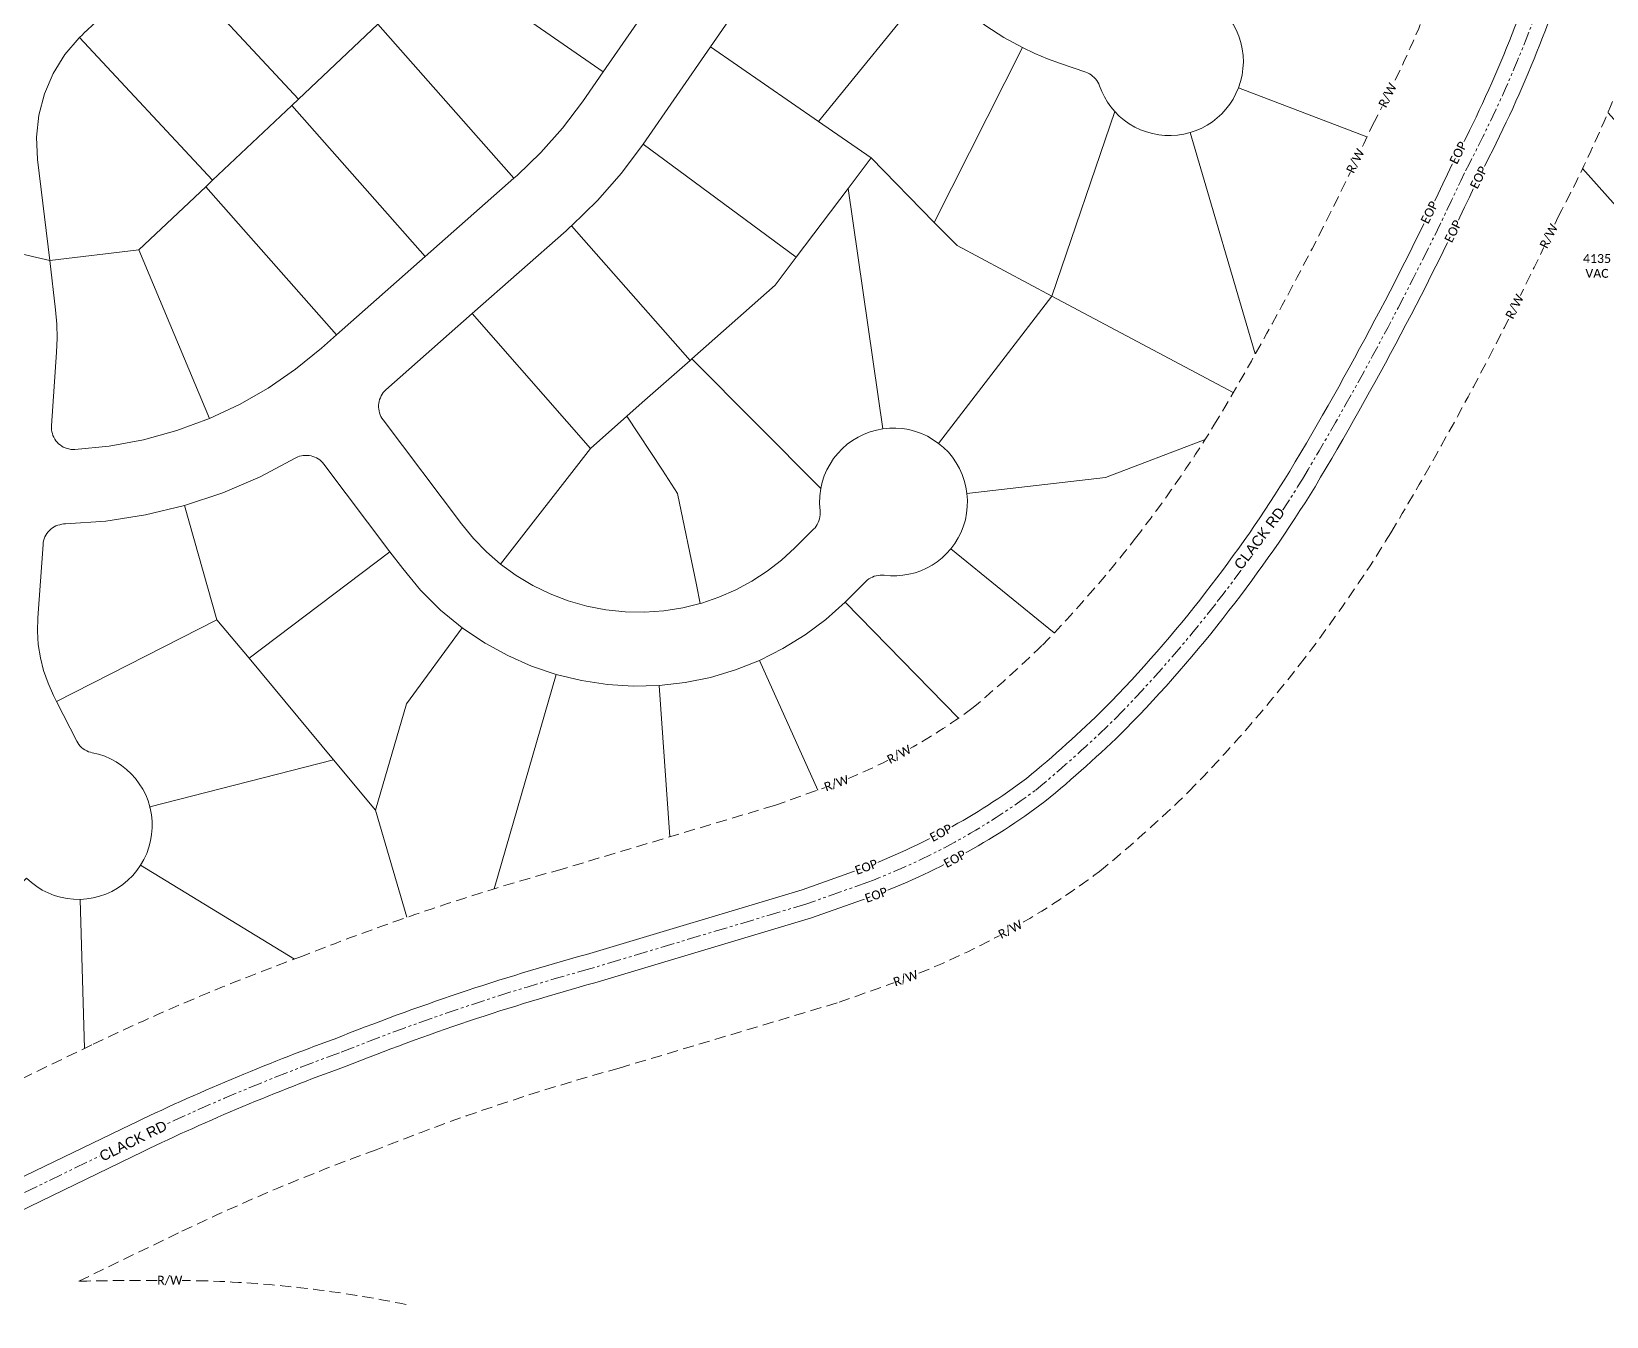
# Model space of a CAD drawing. Header units: inches. Extents: x 2378083 to 2398295, y 1463180 to 1483392.
# Drawn here: x 2388287 to 2389352, y 1469459 to 1470327 of the extents above; entities that cross this region are included whole.
import ezdxf

# ---------------------------------------------------------------- set-up
doc = ezdxf.new("R2010")
doc.units = ezdxf.units.IN
doc.header["$MEASUREMENT"] = 0
doc.linetypes.add('DASHED', pattern=[0.75, 0.5, -0.25])
doc.linetypes.add('PHANTOM2', pattern=[1.25, 0.625, -0.125, 0.125, -0.125, 0.125, -0.125])
for name, color, linetype in [('ADDRESS', 6, 'Continuous'), ('CENTER LINE', 6, 'PHANTOM2'), ('EOP', 6, 'Continuous'), ('LINE LABELS', 7, 'Continuous'), ('sc_greenville', 7, 'Continuous'), ('STREET NAMES', 250, 'Continuous')]:
    doc.layers.add(name, color=color, linetype=linetype)
doc.layers.add('ROW', color=3, linetype='DASHED', lineweight=35)
doc.styles.add('Legend', font='calibri.ttf')
doc.styles.add('PROPOSED', font='calibri.ttf')
doc.styles.get("Standard").update_dxf_attribs({"font": 'arial.ttf'})

msp = doc.modelspace()

# ---------------------------------------------------------------- linework, layer by layer
at = {"layer": 'EOP', "color": 6, "lineweight": 0}
for points in [[(2388528.1, 1469407.9, 0.042735), (2388404.2, 1469422.6, 0.016772), (2388267.9, 1469420.5), (2388197.4, 1469418.3, -0.655444), (2388181.7, 1469451.4, -0.09341), (2388285.3, 1469532.8), (2388362.4, 1469570.2, -0.024764), (2388498.6, 1469627.4, -0.027804), (2388667.9, 1469684.2), (2388814.3, 1469728.1), (2388855.9, 1469742.8, 0.070282), (2388972.2, 1469806.7, 0.021053), (2389026.9, 1469855.8, 0.029395), (2389096.7, 1469935.8, 0.02708), (2389154.9, 1470019.6, 0.026157), (2389265.5, 1470228.7, 0.047508), (2389329.3, 1470382.5, 0.088808), (2389350.2, 1470543.4, 0.01635), (2389344.1, 1470727.6), (2389330.4, 1470911.5), (2389325.9, 1471002.5, -0.071377), (2389329.7, 1471164.1, -0.020068), (2389346.7, 1471302.2)], [(2388353, 1471122.3), (2388418.8, 1471125.1, 0.247173), (2388565, 1471209, -0.505153), (2388597.1, 1471211.2, -0.014745), (2388783, 1470979.3, 0.019234), (2388873.1, 1470859.9, 0.068538), (2389003.8, 1470749.1, 0.063144), (2389127.9, 1470690.9, 0.084415), (2389307.9, 1470663.9, -0.40913), (2389328.3, 1470644.7, -0.009094), (2389330.2, 1470542.9, -0.089122), (2389310.2, 1470388.5, -0.047689), (2389247.6, 1470237.6, -0.026202), (2389137.8, 1470030, -0.027049), (2389080.9, 1469948.1, -0.02934), (2389012.8, 1469870, -0.020853), (2388959.8, 1469822.4, -0.069912), (2388849, 1469761.6), (2388808.1, 1469747.1), (2388662.3, 1469703.4, 0.02772), (2388491.5, 1469646.1, 0.024718), (2388353.8, 1469588.2), (2388276.3, 1469550.7, 0.114741), (2388147, 1469440.1, -0.233285)]]:
    msp.add_lwpolyline(points, format="xyb", dxfattribs=at)
at = {"layer": 'ROW', "color": 3, "linetype": 'DASHED', "lineweight": 0, "ltscale": 15}
for points in [[(2388540.2, 1469466.6, 0.042875), (2388405.7, 1469482.6, 0.010387), (2388318.8, 1469482.4), (2388388.5, 1469516.1, -0.024907), (2388520, 1469571.3, -0.028065), (2388684.4, 1469626.5), (2388833, 1469671), (2388876.5, 1469686.5, 0.071248), (2389009.2, 1469759.5, 0.021593), (2389069.3, 1469813.3, 0.029545), (2389144.2, 1469899, 0.027167), (2389206.2, 1469988.5, 0.026028), (2389319.3, 1470202, 0.047007), (2389386.6, 1470364.7, 0.087986), (2389410.2, 1470544.8, 0.016251), (2389403.9, 1470731.8), (2389390.3, 1470915.2), (2389385.8, 1471007.6, -0.073607), (2389389.3, 1471156.7, -0.02059), (2389406, 1471293.4)], [(2389252.9, 1470406.3, -0.04828), (2389193.9, 1470264.4, -0.026344), (2389086.5, 1470061.1, -0.026949), (2389033.5, 1469984.8, -0.029159), (2388970.5, 1469912.5, -0.020184), (2388922.8, 1469869.6, -0.068618), (2388828.3, 1469817.9), (2388789.4, 1469804.1), (2388645.8, 1469761.1, 0.027481), (2388470.2, 1469702.2, 0.02459), (2388327.7, 1469642.2), (2388249.4, 1469604.3, 0.100252), (2388114.6, 1469496, -0.003432), (2387991, 1469494.3), (2387719.1, 1469498.2), (2387723.8, 1469821)]]:
    msp.add_lwpolyline(points, format="xyb", dxfattribs=at)
at = {"layer": 'ROW', "color": 6, "lineweight": 50}
msp.add_circle((2388188.9, 1473286.1), 10106.2, dxfattribs=at)
at = {"layer": 'sc_greenville', "lineweight": 0}
for points in [[(2388719, 1470366), (2388673.5, 1470300.2), (2388562.3, 1470377.1), (2388562.1, 1470377.3), (2388585.9, 1470409.6), (2388609.6, 1470441.7), (2388609.8, 1470441.6), (2388719, 1470366)], [(2388525.7, 1470336.8), (2388521.2, 1470332.3), (2388467.4, 1470281.7), (2388377.9, 1470377.9), (2388434.8, 1470430.9), (2388525.7, 1470336.8)], [(2388895.5, 1470360.6), (2388819, 1470266.6), (2388746, 1470317.1), (2388809.9, 1470409.5), (2388811.5, 1470411.4), (2388813.3, 1470413), (2388815.4, 1470414.3), (2388817.7, 1470415.3), (2388820.1, 1470415.8), (2388822.6, 1470415.9), (2388825, 1470415.7), (2388827.4, 1470415), (2388829.7, 1470414), (2388831.7, 1470412.6), (2388834, 1470410.7), (2388895.5, 1470360.6)], [(2388467.4, 1470281.7), (2388463, 1470277.4), (2388409.3, 1470226.8), (2388319.4, 1470323.4), (2388321.3, 1470325.2), (2388322.1, 1470326), (2388377.7, 1470377.7), (2388377.9, 1470377.9), (2388467.4, 1470281.7)], [(2388673.5, 1470300.2), (2388659.4, 1470279.8), (2388646, 1470262.1), (2388631.3, 1470245.5), (2388615.3, 1470230.1), (2388613.1, 1470228.2), (2388521.2, 1470332.3), (2388525.7, 1470336.8), (2388547.3, 1470357.2), (2388562.1, 1470377.3), (2388562.3, 1470377.1), (2388673.5, 1470300.2)], [(2388957, 1470316.5), (2388897.4, 1470198.3), (2388854.7, 1470241.9), (2388819, 1470266.6), (2388895.5, 1470360.6), (2388920.8, 1470340), (2388932.3, 1470331.3), (2388944.4, 1470323.4), (2388957, 1470316.5)], [(2388613.1, 1470228.2), (2388553.2, 1470175.3), (2388463, 1470277.4), (2388467.4, 1470281.7), (2388521.2, 1470332.3), (2388613.1, 1470228.2)], [(2388409.3, 1470226.8), (2388404.7, 1470222.4), (2388359.5, 1470179.7), (2388299.2, 1470172.5), (2388290.9, 1470240.9), (2388290.3, 1470255.9), (2388291.8, 1470270.8), (2388295.6, 1470285.3), (2388301.5, 1470299), (2388309.4, 1470311.8), (2388319.2, 1470323.2), (2388319.4, 1470323.4), (2388409.3, 1470226.8)], [(2388819, 1470266.6), (2388854.7, 1470241.9), (2388839.2, 1470221.3), (2388804.1, 1470174.8), (2388700.5, 1470251.3), (2388746, 1470317.1), (2388819, 1470266.6)], [(2389019.5, 1470273.2), (2388977, 1470148.4), (2388912.8, 1470182.6), (2388897.4, 1470198.3), (2388957, 1470316.5), (2388965.4, 1470312.5), (2388974, 1470308.9), (2388982.7, 1470305.7), (2388999.8, 1470299.9), (2389001.1, 1470299.4), (2389002.3, 1470298.8), (2389003.4, 1470298.1), (2389004.5, 1470297.2), (2389005.5, 1470296.3), (2389006.5, 1470295.3), (2389007.3, 1470294.2), (2389008, 1470293.1), (2389008.6, 1470291.9), (2389009.1, 1470290.6), (2389010.6, 1470286.8), (2389012.4, 1470283.2), (2389014.5, 1470279.7), (2389016.9, 1470276.4), (2389019.5, 1470273.2)], [(2388553.2, 1470175.3), (2388493.2, 1470122.3), (2388404.7, 1470222.4), (2388409.3, 1470226.8), (2388463, 1470277.4), (2388553.2, 1470175.3)], [(2388804.1, 1470174.8), (2388789.9, 1470155.9), (2388733.5, 1470106.1), (2388732.3, 1470105), (2388652, 1470195.9), (2388669.6, 1470213.1), (2388685.8, 1470231.7), (2388700.5, 1470251.3), (2388804.1, 1470174.8)], [(2388897.4, 1470198.3), (2388912.8, 1470182.6), (2388977, 1470148.4), (2388900.3, 1470048.9), (2388896.7, 1470051.4), (2388892.8, 1470053.7), (2388888.8, 1470055.5), (2388884.6, 1470057), (2388880.3, 1470058.2), (2388875.9, 1470058.9), (2388871.5, 1470059.2), (2388867.1, 1470059.2), (2388862.7, 1470058.8), (2388839.2, 1470221.3), (2388854.7, 1470241.9), (2388897.4, 1470198.3)], [(2388493.2, 1470122.3), (2388482.9, 1470113.2), (2388465.5, 1470099), (2388447, 1470086.3), (2388427.5, 1470075.2), (2388407.2, 1470065.7), (2388359.5, 1470179.7), (2388404.7, 1470222.4), (2388493.2, 1470122.3)], [(2388862.7, 1470058.8), (2388858.3, 1470057.9), (2388854, 1470056.7), (2388849.9, 1470055.1), (2388845.9, 1470053.2), (2388842.1, 1470050.9), (2388838.5, 1470048.3), (2388835.2, 1470045.3), (2388832.1, 1470042.1), (2388829.3, 1470038.6), (2388826.9, 1470034.9), (2388824.8, 1470031), (2388823, 1470026.9), (2388821.6, 1470022.7), (2388820.6, 1470018.4), (2388733.5, 1470106.1), (2388789.9, 1470155.9), (2388804.1, 1470174.8), (2388839.2, 1470221.3), (2388862.7, 1470058.8)], [(2388732.3, 1470105), (2388699.9, 1470076.5), (2388689.4, 1470067.4), (2388664.8, 1470045.4), (2388584.9, 1470136.6), (2388648.4, 1470192.6), (2388649.6, 1470193.7), (2388650.8, 1470194.8), (2388652, 1470195.9), (2388732.3, 1470105)], [(2388407.2, 1470065.7), (2388385.2, 1470057.5), (2388362.6, 1470051.3), (2388339.5, 1470047), (2388316.2, 1470044.8), (2388314.8, 1470044.7), (2388313.5, 1470044.8), (2388312.2, 1470045.1), (2388310.9, 1470045.4), (2388309.6, 1470045.9), (2388308.4, 1470046.4), (2388307.3, 1470047.1), (2388306.2, 1470047.9), (2388305.1, 1470048.7), (2388304.2, 1470049.7), (2388303.4, 1470050.7), (2388302.6, 1470051.8), (2388302, 1470053), (2388301.4, 1470054.2), (2388301, 1470055.5), (2388300.6, 1470056.8), (2388300.4, 1470058.1), (2388300.4, 1470059.5), (2388300.4, 1470060.8), (2388303.9, 1470110.6), (2388304.3, 1470120.1), (2388304.1, 1470129.6), (2388303.2, 1470139.1), (2388299.2, 1470172.5), (2388359.5, 1470179.7), (2388407.2, 1470065.7)], [(2388664.8, 1470045.4), (2388604.1, 1469967.3), (2388594.6, 1469975.6), (2388585.8, 1469984.6), (2388577.7, 1469994.4), (2388524.6, 1470064.8), (2388523.8, 1470065.9), (2388523.2, 1470067), (2388522.6, 1470068.2), (2388522.2, 1470069.5), (2388521.9, 1470070.8), (2388521.7, 1470072.1), (2388521.6, 1470073.4), (2388521.6, 1470074.7), (2388521.7, 1470076), (2388522, 1470077.3), (2388522.3, 1470078.6), (2388522.8, 1470079.8), (2388523.4, 1470081), (2388524, 1470082.1), (2388524.8, 1470083.2), (2388525.7, 1470084.2), (2388526.6, 1470085.1), (2388584.9, 1470136.6), (2388664.8, 1470045.4)], [(2388820.6, 1470018.4), (2388820, 1470013.4), (2388819.8, 1470008.3), (2388820.2, 1470003.3), (2388820.3, 1470002), (2388820.2, 1470000.6), (2388820.1, 1469999.2), (2388819.8, 1469997.9), (2388819.4, 1469996.6), (2388818.9, 1469995.3), (2388818.3, 1469994.1), (2388817.6, 1469993), (2388816.8, 1469991.9), (2388815.8, 1469990.9), (2388803.2, 1469978.3), (2388794.1, 1469970), (2388784.3, 1469962.4), (2388774, 1469955.7), (2388763.1, 1469949.8), (2388751.8, 1469944.9), (2388740.1, 1469940.9), (2388739, 1469940.6), (2388736.5, 1469953.2), (2388723.8, 1470015), (2388713.5, 1470030.7), (2388689.4, 1470067.4), (2388699.9, 1470076.5), (2388732.3, 1470105), (2388733.5, 1470106.1), (2388820.6, 1470018.4)], [(2388713.5, 1470030.7), (2388723.8, 1470015), (2388736.5, 1469953.2), (2388739, 1469940.6), (2388727.4, 1469937.7), (2388714.5, 1469935.7), (2388701.4, 1469934.8), (2388688.3, 1469935), (2388675.3, 1469936.4), (2388662.5, 1469938.9), (2388649.9, 1469942.5), (2388637.7, 1469947.2), (2388625.9, 1469952.9), (2388614.7, 1469959.6), (2388604.1, 1469967.3), (2388664.8, 1470045.4), (2388689.4, 1470067.4), (2388713.5, 1470030.7)], [(2388529.3, 1469975.5), (2388434, 1469903.6), (2388412.3, 1469929.6), (2388390.3, 1470006.8), (2388416.3, 1470015.5), (2388441.5, 1470026.3), (2388465.7, 1470039.2), (2388466.9, 1470039.7), (2388468.1, 1470040.2), (2388469.4, 1470040.5), (2388470.7, 1470040.7), (2388472, 1470040.8), (2388473.3, 1470040.8), (2388474.6, 1470040.7), (2388475.9, 1470040.4), (2388477.2, 1470040.1), (2388478.4, 1470039.6), (2388479.6, 1470039.1), (2388480.7, 1470038.4), (2388481.8, 1470037.7), (2388482.8, 1470036.8), (2388483.7, 1470035.9), (2388484.5, 1470034.9), (2388529.3, 1469975.5)], [(2388412.3, 1469929.6), (2388303.9, 1469874.4), (2388301.8, 1469878.5), (2388298.1, 1469886.8), (2388295.1, 1469895.3), (2388292.9, 1469904), (2388291.5, 1469912.9), (2388290.9, 1469921.9), (2388291.2, 1469931), (2388294.7, 1469980.5), (2388294.8, 1469981.8), (2388295.1, 1469983.1), (2388295.5, 1469984.4), (2388296, 1469985.6), (2388296.6, 1469986.8), (2388297.3, 1469988), (2388298.1, 1469989), (2388299, 1469990), (2388300, 1469990.9), (2388301.1, 1469991.7), (2388302.2, 1469992.4), (2388303.4, 1469993.1), (2388304.7, 1469993.6), (2388306, 1469993.9), (2388307.3, 1469994.2), (2388308.6, 1469994.4), (2388309.9, 1469994.4), (2388337.1, 1469996.3), (2388363.9, 1470000.5), (2388390.3, 1470006.8), (2388412.3, 1469929.6)], [(2388578.2, 1469924.2), (2388540.5, 1469872.9), (2388519.6, 1469800.8), (2388491.2, 1469835), (2388434, 1469903.6), (2388529.3, 1469975.5), (2388537.9, 1469964.2), (2388550, 1469949.6), (2388563.5, 1469936.2), (2388578.2, 1469924.2)], [(2388434, 1469903.6), (2388491.2, 1469835), (2388366.9, 1469803.1), (2388365.7, 1469807.2), (2388364.1, 1469811.2), (2388362.1, 1469815.1), (2388359.8, 1469818.8), (2388357.2, 1469822.3), (2388354.3, 1469825.5), (2388351.2, 1469828.5), (2388347.8, 1469831.1), (2388344.2, 1469833.5), (2388340.3, 1469835.6), (2388336.4, 1469837.3), (2388332.3, 1469838.7), (2388328, 1469839.7), (2388326.7, 1469840), (2388325.4, 1469840.4), (2388324.2, 1469841), (2388323, 1469841.6), (2388321.9, 1469842.4), (2388320.8, 1469843.3), (2388319.9, 1469844.2), (2388319, 1469845.3), (2388318.2, 1469846.4), (2388317.5, 1469847.6), (2388303.9, 1469874.4), (2388412.3, 1469929.6), (2388434, 1469903.6)]]:
    msp.add_lwpolyline(points, close=True, dxfattribs=at)
for points in [[(2388809.9, 1470409.5), (2388746, 1470317.1), (2388700.5, 1470251.3), (2388685.8, 1470231.7), (2388669.6, 1470213.1), (2388652, 1470195.9), (2388650.8, 1470194.8), (2388649.6, 1470193.7), (2388648.4, 1470192.6), (2388584.9, 1470136.6), (2388526.6, 1470085.1), (2388525.7, 1470084.2), (2388524.8, 1470083.2), (2388524, 1470082.1), (2388523.4, 1470081), (2388522.8, 1470079.8), (2388522.3, 1470078.6), (2388522, 1470077.3), (2388521.7, 1470076), (2388521.6, 1470074.7), (2388521.6, 1470073.4), (2388521.7, 1470072.1), (2388521.9, 1470070.8), (2388522.2, 1470069.5), (2388522.6, 1470068.2), (2388523.2, 1470067), (2388523.8, 1470065.9), (2388524.6, 1470064.8), (2388577.7, 1469994.4), (2388585.8, 1469984.6), (2388594.6, 1469975.6), (2388604.1, 1469967.3), (2388614.7, 1469959.6), (2388625.9, 1469952.9), (2388637.7, 1469947.2), (2388649.9, 1469942.5), (2388662.5, 1469938.9), (2388675.3, 1469936.4), (2388688.3, 1469935), (2388701.4, 1469934.8), (2388714.5, 1469935.7), (2388727.4, 1469937.7), (2388739, 1469940.6), (2388740.1, 1469940.9), (2388751.8, 1469944.9), (2388763.1, 1469949.8), (2388774, 1469955.7), (2388784.3, 1469962.4), (2388794.1, 1469970), (2388803.2, 1469978.3), (2388815.8, 1469990.9), (2388816.8, 1469991.9), (2388817.6, 1469993), (2388818.3, 1469994.1), (2388818.9, 1469995.3), (2388819.4, 1469996.6), (2388819.8, 1469997.9), (2388820.1, 1469999.2), (2388820.2, 1470000.6), (2388820.3, 1470002), (2388820.2, 1470003.3), (2388819.8, 1470008.3), (2388820, 1470013.4), (2388820.6, 1470018.4), (2388821.6, 1470022.7), (2388823, 1470026.9), (2388824.8, 1470031), (2388826.9, 1470034.9), (2388829.3, 1470038.6), (2388832.1, 1470042.1), (2388835.2, 1470045.3), (2388838.5, 1470048.3), (2388842.1, 1470050.9), (2388845.9, 1470053.2), (2388849.9, 1470055.1), (2388854, 1470056.7), (2388858.3, 1470057.9), (2388862.7, 1470058.8), (2388867.1, 1470059.2), (2388871.5, 1470059.2), (2388875.9, 1470058.9), (2388880.3, 1470058.2), (2388884.6, 1470057), (2388888.8, 1470055.5), (2388892.8, 1470053.7), (2388896.7, 1470051.4), (2388900.3, 1470048.9), (2388903.7, 1470046), (2388906.9, 1470042.9), (2388909.7, 1470039.5), (2388912.2, 1470035.8), (2388914.4, 1470032), (2388916.2, 1470027.9), (2388917.7, 1470023.7), (2388918.8, 1470019.5), (2388919.5, 1470015), (2388919.8, 1470010.5), (2388919.7, 1470006.1), (2388919.2, 1470001.7), (2388918.4, 1469997.3), (2388917.1, 1469993.1), (2388915.5, 1469988.9), (2388913.5, 1469985), (2388911.2, 1469981.2), (2388908.5, 1469977.6), (2388905.7, 1469974.5), (2388902.7, 1469971.6), (2388899.4, 1469968.9), (2388895.9, 1469966.6), (2388892.2, 1469964.6), (2388888.3, 1469962.8), (2388884.4, 1469961.4), (2388880.3, 1469960.4), (2388876.2, 1469959.7), (2388872, 1469959.3), (2388867.7, 1469959.3), (2388863.6, 1469959.7), (2388862.2, 1469959.8), (2388860.8, 1469959.8), (2388859.5, 1469959.6), (2388858.1, 1469959.4), (2388856.8, 1469959), (2388855.6, 1469958.5), (2388854.4, 1469957.9), (2388853.2, 1469957.2), (2388852.1, 1469956.3), (2388851.1, 1469955.4), (2388838.5, 1469942.9), (2388838, 1469942.5), (2388837.6, 1469942), (2388837.2, 1469941.6), (2388824.1, 1469929.9), (2388810, 1469919.4), (2388795, 1469910.1), (2388779.3, 1469902.2), (2388763, 1469895.7), (2388746.1, 1469890.7), (2388728.9, 1469887.2), (2388711.4, 1469885.2), (2388693.8, 1469884.8), (2388676.3, 1469885.9), (2388658.9, 1469888.5), (2388641.8, 1469892.6), (2388625.1, 1469898.3), (2388609, 1469905.4), (2388593.6, 1469913.8), (2388579, 1469923.6), (2388578.5, 1469924), (2388578.2, 1469924.2), (2388563.5, 1469936.2), (2388550, 1469949.6), (2388537.9, 1469964.2), (2388529.3, 1469975.5), (2388484.5, 1470034.9), (2388483.7, 1470035.9), (2388482.8, 1470036.8), (2388481.8, 1470037.7), (2388480.7, 1470038.4), (2388479.6, 1470039.1), (2388478.4, 1470039.6), (2388477.2, 1470040.1), (2388475.9, 1470040.4), (2388474.6, 1470040.7), (2388473.3, 1470040.8), (2388472, 1470040.8), (2388470.7, 1470040.7), (2388469.4, 1470040.5), (2388468.1, 1470040.2), (2388466.9, 1470039.7), (2388465.7, 1470039.2), (2388441.5, 1470026.3), (2388416.3, 1470015.5), (2388390.3, 1470006.8), (2388363.9, 1470000.5), (2388337.1, 1469996.3), (2388309.9, 1469994.4), (2388308.6, 1469994.4), (2388307.3, 1469994.2), (2388306, 1469993.9), (2388304.7, 1469993.6), (2388303.4, 1469993.1), (2388302.2, 1469992.4), (2388301.1, 1469991.7), (2388300, 1469990.9), (2388299, 1469990), (2388298.1, 1469989), (2388297.3, 1469988), (2388296.6, 1469986.8), (2388296, 1469985.6), (2388295.5, 1469984.4), (2388295.1, 1469983.1), (2388294.8, 1469981.8), (2388294.7, 1469980.5), (2388291.2, 1469931), (2388290.9, 1469921.9), (2388291.5, 1469912.9), (2388292.9, 1469904), (2388295.1, 1469895.3), (2388298.1, 1469886.8), (2388301.8, 1469878.5), (2388303.9, 1469874.4), (2388317.5, 1469847.6), (2388318.2, 1469846.4), (2388319, 1469845.3), (2388319.9, 1469844.2), (2388320.8, 1469843.3), (2388321.9, 1469842.4), (2388323, 1469841.6), (2388324.2, 1469841), (2388325.4, 1469840.4), (2388326.7, 1469840), (2388328, 1469839.7), (2388332.3, 1469838.7), (2388336.4, 1469837.3), (2388340.3, 1469835.6), (2388344.2, 1469833.5), (2388347.8, 1469831.1), (2388351.2, 1469828.5), (2388354.3, 1469825.5), (2388357.2, 1469822.3), (2388359.8, 1469818.8), (2388362.1, 1469815.1), (2388364.1, 1469811.2), (2388365.7, 1469807.2), (2388366.9, 1469803.1), (2388367, 1469802.8), (2388367.1, 1469802.5), (2388367.2, 1469802.2), (2388368, 1469797.8), (2388368.4, 1469793.4), (2388368.5, 1469788.9), (2388368.1, 1469784.5), (2388367.4, 1469780.1), (2388366.3, 1469775.8), (2388364.8, 1469771.6), (2388362.9, 1469767.6), (2388360.7, 1469763.8), (2388358.2, 1469760.1), (2388355.3, 1469756.7), (2388352.1, 1469753.6), (2388348.7, 1469750.7), (2388345, 1469748.2), (2388341.2, 1469746), (2388337.1, 1469744.2), (2388332.9, 1469742.7), (2388328.6, 1469741.6), (2388324.2, 1469740.9), (2388319.7, 1469740.6), (2388315.3, 1469740.7), (2388310.9, 1469741.2), (2388306.5, 1469742.1), (2388302.3, 1469743.3), (2388298.1, 1469744.9), (2388294.2, 1469746.9), (2388290.4, 1469749.3), (2388286.8, 1469751.9)], [(2389190, 1470256.1), (2389103.1, 1470289.2), (2389104.5, 1470293.5), (2389105.5, 1470297.8), (2389106.1, 1470302.3), (2389106.4, 1470306.7), (2389106.2, 1470311.2), (2389105.6, 1470315.6), (2389104.6, 1470320), (2389103.3, 1470324.3), (2389101.6, 1470328.4), (2389099.5, 1470332.4), (2389097, 1470336.1), (2389096.8, 1470336.4), (2389096.7, 1470336.6), (2389096.5, 1470336.9), (2389193.2, 1470406.1), (2389234.5, 1470353.1)], [(2388377.7, 1470377.7), (2388322.1, 1470326), (2388321.3, 1470325.2), (2388319.4, 1470323.4), (2388319.2, 1470323.2), (2388309.4, 1470311.8), (2388301.5, 1470299), (2388295.6, 1470285.3), (2388291.8, 1470270.8), (2388290.3, 1470255.9), (2388290.9, 1470240.9), (2388299.2, 1470172.5), (2388247.4, 1470184.5), (2388241.2, 1470234.9), (2388240.2, 1470250.6), (2388240.8, 1470266.3), (2388242, 1470276.1), (2388246.3, 1470295.4), (2388253.2, 1470313.9), (2388262.4, 1470331.4)], [(2388247.4, 1470184.5), (2388299.2, 1470172.5), (2388303.2, 1470139.1), (2388304.1, 1470129.6), (2388304.3, 1470120.1), (2388303.9, 1470110.6), (2388300.4, 1470060.8), (2388300.4, 1470059.5), (2388300.4, 1470058.1), (2388300.6, 1470056.8), (2388301, 1470055.5), (2388301.4, 1470054.2), (2388302, 1470053), (2388302.6, 1470051.8), (2388303.4, 1470050.7), (2388304.2, 1470049.7), (2388305.1, 1470048.7), (2388306.2, 1470047.9), (2388307.3, 1470047.1), (2388308.4, 1470046.4), (2388309.6, 1470045.9), (2388310.9, 1470045.4), (2388312.2, 1470045.1), (2388313.5, 1470044.8), (2388314.8, 1470044.7), (2388316.2, 1470044.8), (2388339.5, 1470047), (2388362.6, 1470051.3), (2388385.2, 1470057.5), (2388407.2, 1470065.7), (2388427.5, 1470075.2), (2388447, 1470086.3), (2388465.5, 1470099), (2388482.9, 1470113.2), (2388493.2, 1470122.3), (2388553.2, 1470175.3), (2388613.1, 1470228.2), (2388615.3, 1470230.1), (2388631.3, 1470245.5), (2388646, 1470262.1), (2388659.4, 1470279.8), (2388673.5, 1470300.2), (2388719, 1470366)], [(2389101.6, 1470328.4), (2389103.3, 1470324.3), (2389104.6, 1470320), (2389105.6, 1470315.6), (2389106.2, 1470311.2), (2389106.4, 1470306.7), (2389106.1, 1470302.3), (2389105.5, 1470297.8), (2389104.5, 1470293.5), (2389103.1, 1470289.2), (2389101.4, 1470285.4), (2389099.5, 1470281.7), (2389097.2, 1470278.2), (2389094.6, 1470274.9), (2389091.8, 1470271.8), (2389088.8, 1470269), (2389085.5, 1470266.4), (2389082, 1470264.1), (2389078.3, 1470262.1), (2389074.5, 1470260.4), (2389070.4, 1470259.1), (2389066.2, 1470258), (2389061.9, 1470257.4), (2389057.7, 1470257.1), (2389053.4, 1470257.1), (2389049.2, 1470257.6), (2389045, 1470258.4), (2389040.8, 1470259.5), (2389036.8, 1470261), (2389033, 1470262.8), (2389029.3, 1470265), (2389025.8, 1470267.5), (2389022.5, 1470270.2), (2389019.5, 1470273.2), (2389016.9, 1470276.4), (2389014.5, 1470279.7), (2389012.4, 1470283.2), (2389010.6, 1470286.8), (2389009.1, 1470290.6), (2389008.6, 1470291.9), (2389008, 1470293.1), (2389007.3, 1470294.2), (2389006.5, 1470295.3), (2389005.5, 1470296.3), (2389004.5, 1470297.2), (2389003.4, 1470298.1), (2389002.3, 1470298.8), (2389001.1, 1470299.4), (2388999.8, 1470299.9), (2388982.7, 1470305.7), (2388974, 1470308.9), (2388965.4, 1470312.5), (2388957, 1470316.5), (2388944.4, 1470323.4), (2388932.3, 1470331.3)], [(2389352.9, 1470272.6), (2389575.3, 1470025.5), (2389914.3, 1470297.9), (2390000, 1470192.1), (2390155.3, 1470005.2), (2390152.6, 1470002.2), (2390150.8, 1470000), (2390074.2, 1469910.1), (2390000, 1469822.5), (2389849, 1469650.6), (2389740.2, 1469777.1), (2389545.5, 1470000), (2389544.7, 1470000.9), (2389335.8, 1470234.8)], [(2389114.5, 1470109.4), (2389070.4, 1470259.1), (2389074.5, 1470260.4), (2389078.3, 1470262.1), (2389082, 1470264.1), (2389085.5, 1470266.4), (2389088.8, 1470269), (2389091.8, 1470271.8), (2389094.6, 1470274.9), (2389097.2, 1470278.2), (2389099.5, 1470281.7), (2389101.4, 1470285.4), (2389103.1, 1470289.2), (2389190, 1470256.1)], [(2389099.6, 1470083.3), (2388977, 1470148.4), (2389019.5, 1470273.2), (2389022.5, 1470270.2), (2389025.8, 1470267.5), (2389029.3, 1470265), (2389033, 1470262.8), (2389036.8, 1470261), (2389040.8, 1470259.5), (2389045, 1470258.4), (2389049.2, 1470257.6), (2389053.4, 1470257.1), (2389057.7, 1470257.1), (2389061.9, 1470257.4), (2389066.2, 1470258), (2389070.4, 1470259.1), (2389114.5, 1470109.4)], [(2389335.8, 1470234.8), (2389544.7, 1470000.9), (2389545.5, 1470000), (2389740.2, 1469777.1), (2389849, 1469650.6), (2389864.3, 1469633), (2390000, 1469477.8), (2390000, 1469477.8)], [(2389080.5, 1470051.5), (2389013.2, 1470025.8), (2388919.5, 1470015), (2388918.8, 1470019.5), (2388917.7, 1470023.7), (2388916.2, 1470027.9), (2388914.4, 1470032), (2388912.2, 1470035.8), (2388909.7, 1470039.5), (2388906.9, 1470042.9), (2388903.7, 1470046), (2388900.3, 1470048.9), (2388977, 1470148.4), (2389099.6, 1470083.3)], [(2388978.5, 1469920.8), (2388908.5, 1469977.6), (2388911.2, 1469981.2), (2388913.5, 1469985), (2388915.5, 1469988.9), (2388917.1, 1469993.1), (2388918.4, 1469997.3), (2388919.2, 1470001.7), (2388919.7, 1470006.1), (2388919.8, 1470010.5), (2388919.5, 1470015), (2389013.2, 1470025.8), (2389080.5, 1470051.5)], [(2388913.8, 1469863.2), (2388837.2, 1469941.6), (2388837.6, 1469942), (2388838, 1469942.5), (2388838.5, 1469942.9), (2388851.1, 1469955.4), (2388852.1, 1469956.3), (2388853.2, 1469957.2), (2388854.4, 1469957.9), (2388855.6, 1469958.5), (2388856.8, 1469959), (2388858.1, 1469959.4), (2388859.5, 1469959.6), (2388860.8, 1469959.8), (2388862.2, 1469959.8), (2388863.6, 1469959.7), (2388867.7, 1469959.3), (2388872, 1469959.3), (2388876.2, 1469959.7), (2388880.3, 1469960.4), (2388884.4, 1469961.4), (2388888.3, 1469962.8), (2388892.2, 1469964.6), (2388895.9, 1469966.6), (2388899.4, 1469968.9), (2388902.7, 1469971.6), (2388905.7, 1469974.5), (2388908.5, 1469977.6), (2388978.5, 1469920.8)], [(2388818.7, 1469814.5), (2388779.3, 1469902.2), (2388795, 1469910.1), (2388810, 1469919.4), (2388824.1, 1469929.9), (2388837.2, 1469941.6), (2388913.8, 1469863.2)], [(2388540.8, 1469728.5), (2388519.6, 1469800.8), (2388540.5, 1469872.9), (2388578.2, 1469924.2), (2388578.5, 1469924), (2388579, 1469923.6), (2388593.6, 1469913.8), (2388609, 1469905.4), (2388625.1, 1469898.3), (2388641.8, 1469892.6), (2388599.8, 1469747.7)], [(2388718.5, 1469782.9), (2388711.4, 1469885.2), (2388728.9, 1469887.2), (2388746.1, 1469890.7), (2388763, 1469895.7), (2388779.3, 1469902.2), (2388818.7, 1469814.5)], [(2388599.8, 1469747.7), (2388641.8, 1469892.6), (2388658.9, 1469888.5), (2388676.3, 1469885.9), (2388693.8, 1469884.8), (2388711.4, 1469885.2), (2388718.5, 1469782.9)], [(2388464.7, 1469700.2), (2388360.7, 1469763.8), (2388362.9, 1469767.6), (2388364.8, 1469771.6), (2388366.3, 1469775.8), (2388367.4, 1469780.1), (2388368.1, 1469784.5), (2388368.5, 1469788.9), (2388368.4, 1469793.4), (2388368, 1469797.8), (2388367.2, 1469802.2), (2388367.1, 1469802.5), (2388367, 1469802.8), (2388366.9, 1469803.1), (2388491.2, 1469835), (2388519.6, 1469800.8), (2388540.8, 1469728.5)], [(2388322.7, 1469639.8), (2388319.7, 1469740.6), (2388324.2, 1469740.9), (2388328.6, 1469741.6), (2388332.9, 1469742.7), (2388337.1, 1469744.2), (2388341.2, 1469746), (2388345, 1469748.2), (2388348.7, 1469750.7), (2388352.1, 1469753.6), (2388355.3, 1469756.7), (2388358.2, 1469760.1), (2388360.7, 1469763.8), (2388464.7, 1469700.2)], [(2388225.2, 1469590.8), (2388205.2, 1469632.2), (2388205.6, 1469633.2), (2388237.6, 1469707.6), (2388283.5, 1469754.9), (2388286.8, 1469751.9), (2388290.4, 1469749.3), (2388294.2, 1469746.9), (2388298.1, 1469744.9), (2388302.3, 1469743.3), (2388306.5, 1469742.1), (2388310.9, 1469741.2), (2388315.3, 1469740.7), (2388319.7, 1469740.6), (2388322.7, 1469639.8)]]:
    msp.add_lwpolyline(points, dxfattribs=at)

# ---------------------------------------------------------------- texts
at = {"layer": 'ADDRESS', "color": 4, "lineweight": 50, "insert": (2389340.6, 1470160.8), "char_height": 6, "width": 9.954, "attachment_point": 7, "style": 'PROPOSED'}
msp.add_mtext('\\pxqc;4135\\PVAC', dxfattribs=at)

# ---------------------------------------------------------------- next in the draw order: texts
at = {"layer": 'LINE LABELS', "char_height": 6, "width": 15.519, "attachment_point": 5, "style": 'Legend', "bg_fill": 3, "box_fill_scale": 1.1, "bg_fill_color": 256, "bg_fill_transparency": 0}
for s, insert, rotation in [('\\pxqc;R/W', (2389204.1, 1470284.2), 63.4148), ('\\pxqc;R/W', (2389182.3, 1470239.8), 63.4148), ('EOP', (2389265.5, 1470228.7), 63.4148), ('EOP', (2389248.2, 1470192.3), 63.4148), ('\\pxqc;R/W', (2389313.1, 1470189), 63.4148), ('\\pxqc;R/W', (2389290, 1470141.3), 63.4148), ('\\pxqc;R/W', (2388873.7, 1469838.5), 28.0936), ('\\pxqc;R/W', (2388831.3, 1469819), 19.521), ('EOP', (2388911.3, 1469768), 28.0936), ('EOP', (2388851.4, 1469762.5), 19.521), ('EOP', (2388858.1, 1469743.6), 19.521), ('\\pxqc;R/W', (2388948.9, 1469720.2), 28.0936), ('\\pxqc;R/W', (2388878.1, 1469687.1), 19.521)]:
    msp.add_mtext(s, dxfattribs=dict(at, insert=insert, rotation=rotation))
at = {"layer": 'LINE LABELS', "insert": (2388380.4, 1469482.9), "char_height": 6, "width": 15.519, "attachment_point": 5, "style": 'Legend', "bg_fill": 3, "box_fill_scale": 1.1, "bg_fill_color": 256, "bg_fill_transparency": 0}
msp.add_mtext('\\pxqc;R/W', dxfattribs=at)

# ---------------------------------------------------------------- next in the draw order: texts
at = {"layer": 'LINE LABELS', "char_height": 6, "width": 15.519, "attachment_point": 5, "style": 'Legend', "bg_fill": 3, "box_fill_scale": 1.1, "bg_fill_color": 256, "bg_fill_transparency": 0}
for insert, rotation in [((2389251.7, 1470245.4), 63.4148), ((2389232.2, 1470205.1), 63.4148), ((2388901.9, 1469785.6), 28.0936)]:
    msp.add_mtext('EOP', dxfattribs=dict(at, insert=insert, rotation=rotation))

# ---------------------------------------------------------------- next in the draw order: linework, layer by layer
at = {"layer": 'CENTER LINE', "color": 7, "linetype": 'PHANTOM2', "lineweight": 0, "ltscale": 15}
msp.add_lwpolyline([(2389336.8, 1471303.6, 0.019986), (2389319.8, 1471165.4, 0.071041), (2389316, 1471001.6), (2389320.4, 1470910.9), (2389334.1, 1470726.9, -0.004606), (2389337, 1470675.2), (2389338.3, 1470645, -0.009072), (2389340.2, 1470543.2, -0.088962), (2389319.8, 1470385.5, -0.047597), (2389256.6, 1470233.2, -0.026179), (2389146.4, 1470024.8, -0.027065), (2389088.8, 1469941.9, -0.029368), (2389019.9, 1469862.9, -0.020954), (2388966, 1469814.5, -0.0701), (2388852.4, 1469752.2), (2388811.2, 1469737.6), (2388665.1, 1469693.8, 0.027762), (2388495.1, 1469636.8, 0.024741), (2388358.1, 1469579.2), (2388280.8, 1469541.7, 0.13737), (2388136.9, 1469407)], format="xyb", dxfattribs=at)

# ---------------------------------------------------------------- next in the draw order: texts
at = {"layer": 'STREET NAMES', "color": 7, "char_height": 7, "attachment_point": 7, "bg_fill": 3, "box_fill_scale": 1, "bg_fill_color": 256, "bg_fill_transparency": 0}
for insert, rotation in [((2389105.2, 1469962.8), 52.8691), ((2388335.1, 1469563.1), 26.4345)]:
    msp.add_mtext('CLACK RD', dxfattribs=dict(at, insert=insert, rotation=rotation))

doc.saveas('drawing.dxf')
